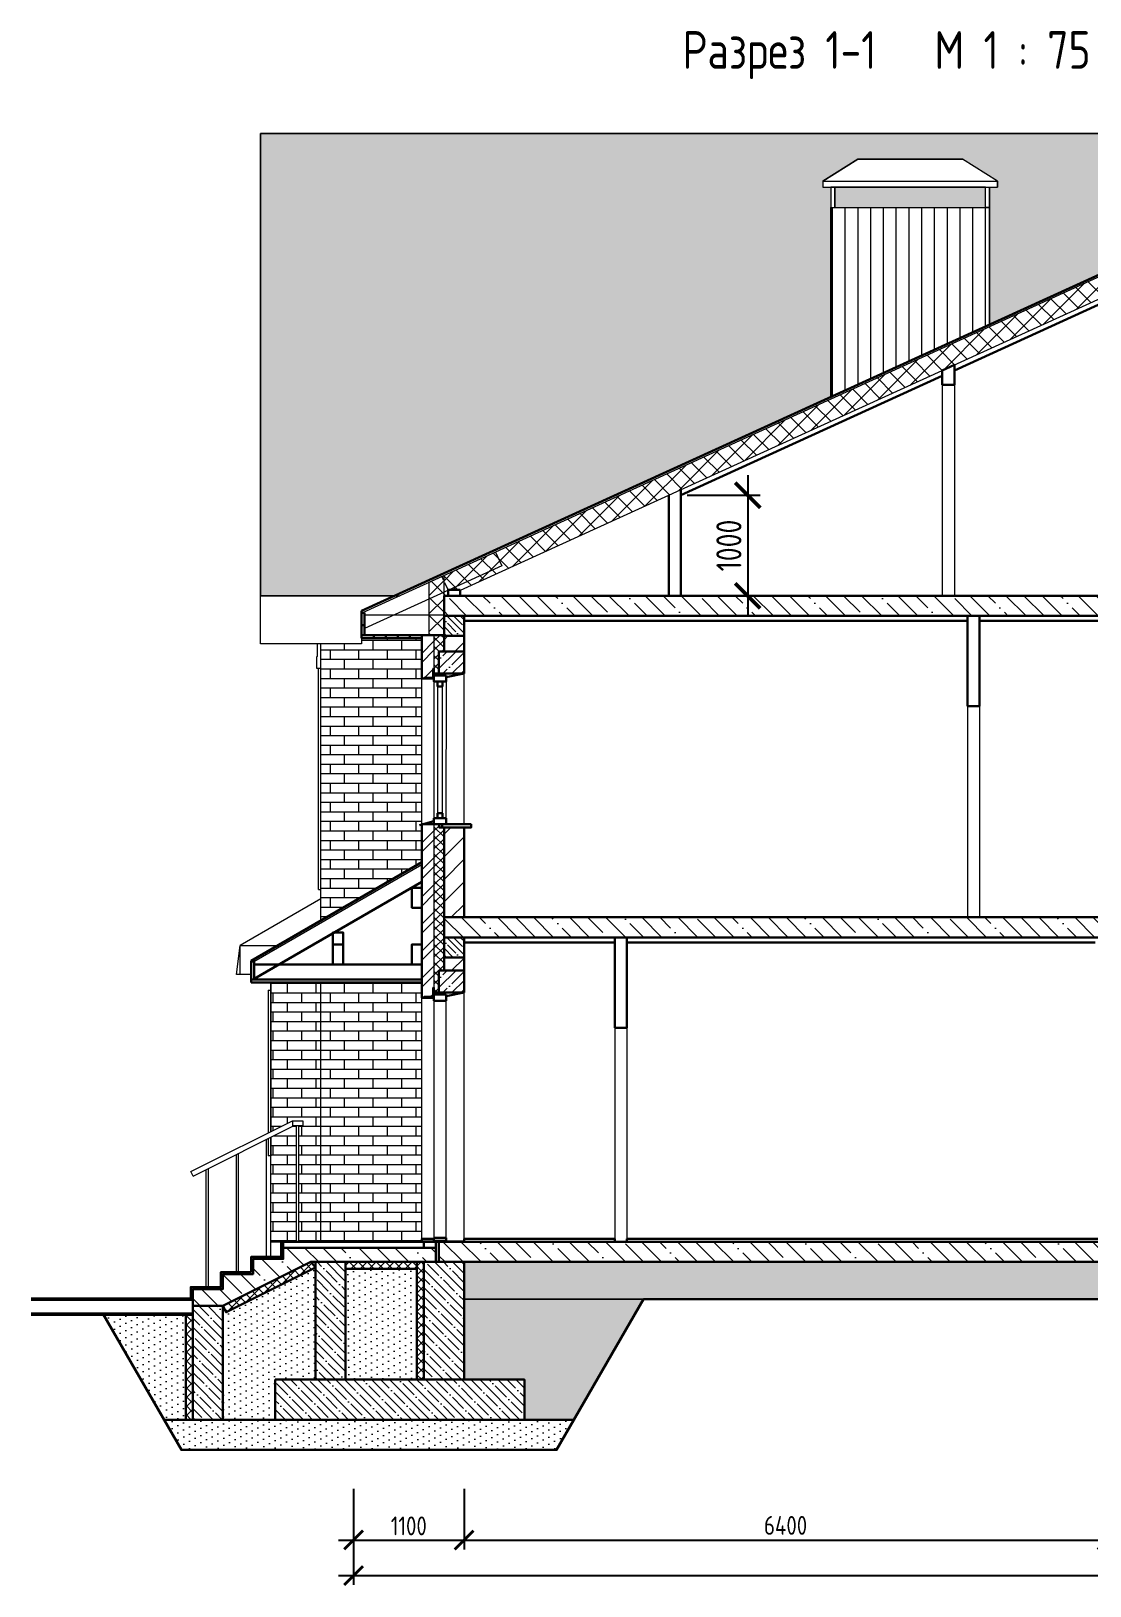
# Model space of a CAD drawing. Header units: millimetres. Extents: x -56498 to 234605, y -296269 to -29969.
# Drawn here: x 158774 to 169313, y -226620 to -211148 of the extents above; entities that cross this region are included whole.
import ezdxf
from ezdxf.enums import TextEntityAlignment as Align

# ---------------------------------------------------------------- set-up
doc = ezdxf.new("R2010")
doc.units = ezdxf.units.MM
doc.header["$LTSCALE"] = 100
doc.header["$PDMODE"] = 35
doc.linetypes.add('GOST2.303 4', pattern=[7, 5, -2, 0])
for name, color, linetype, lineweight in [('0.3', 7, 'Continuous', 30), ('0.5', 7, 'Continuous', 50), ('Примітки 0.09', 200, 'Continuous', 9), ('Розміри 0.09', 5, 'Continuous', 9), ('Тонкі 0.18', 142, 'Continuous', 18), ('Штрихові 0.18', 7, 'GOST2.303 4', 18), ('Штрихування 0.09', 253, 'Continuous', 9)]:
    doc.layers.add(name, color=color, linetype=linetype, lineweight=lineweight)
doc.styles.add('GOST 2.304', font='CS_Gost2304.shx')
doc.styles.add('SPDS', font='SPDS.shx', dxfattribs={"width": 0.9})
doc.dimstyles.new('SPDS', dxfattribs={"dimscale": 100, "dimtxt": 2.5, "dimasz": 2.5, "dimexe": 1.25, "dimexo": 0.625, "dimtad": 1, "dimrnd": 0.001, "dimtxsty": 'GOST 2.304', "dimblk": 'ARCHTICK', "dimcen": 2.5, "dimdle": 2, "dimadec": 0, "dimazin": 2, "dimtfac": 0.75, "dimtmove": 1, "dimatfit": 3, "dimfxl": 0, "dimtolj": 1, "dimarcsym": 0})
pattern_1 = [(45, (-90169.81, -117250), (-44.90128, 44.90128), []), (135, (-90169.81, -117250), (-44.90128, -44.90128), [])]
pattern_2 = [(45, (-90169.81, -117250), (-134.70384, 134.70384), []), (45, (-90080, -117250), (-134.70384, 134.70384), [])]
pattern_3 = [(135, (-90169.8, -117250), (-179.60512, -179.60512), []), (135, (-90169.8, -117070.4), (-179.60512, -179.60512), [317.5, -63.5, 0, -63.5])]
pattern_4 = [(180, (435138.14, -117250), (-6e-11, 94.83852), []), (90, (435138.14, -117250), (142.24, 94.83852), [94.83852, -94.83852])]
pattern_5 = [(135, (236291.02, -152675.93), (-89.80256, -89.80256), []), (135, (236291.02, -152586.12), (-89.80256, -89.80256), [158.75, -31.75, 0, -31.75])]
pattern_6 = [(27, (237329.02, -152675.93), (-0.53894, 70.993113), [0, -63.5])]

# ---------------------------------------------------------------- blocks, each defined once
blk = doc.blocks.new('_ArchTick')
at = {"color": 0, "linetype": 'ByBlock', "const_width": 0.15}
blk.add_lwpolyline([(-0.5, -0.5), (0.5, 0.5)], dxfattribs=at)
blk = doc.blocks.new('*D1529')
at = {"layer": 'Defpoints', "color": 0, "transparency": 16777216}
for p in [(161984, -225608), (163084, -225608), (163084, -226164)]:
    blk.add_point(p, dxfattribs=at)
at = {"layer": 'Розміри 0.09', "color": 0, "lineweight": -2, "transparency": 16777216}
for p, q in [((161984, -225655), (161984, -226258)), ((163084, -225655), (163084, -226258)), ((161834, -226164), (163234, -226164))]:
    blk.add_line(p, q, dxfattribs=at)
at = {"layer": 'Розміри 0.09', "color": 0, "lineweight": -2, "transparency": 16777216, "xscale": 187.5, "yscale": 187.5, "zscale": 187.5, "rotation": 180}
blk.add_blockref('_ArchTick', (161984, -226164), dxfattribs=at)
at = {"layer": 'Розміри 0.09', "color": 0, "lineweight": -2, "transparency": 16777216, "xscale": 187.5, "yscale": 187.5, "zscale": 187.5}
blk.add_blockref('_ArchTick', (163084, -226164), dxfattribs=at)
at = {"layer": 'Розміри 0.09', "color": 0, "transparency": 16777216, "insert": (162534, -226023), "char_height": 187.5, "attachment_point": 5, "style": 'GOST 2.304'}
blk.add_mtext('\\A1;1100', dxfattribs=at)
blk = doc.blocks.new('*D1534')
at = {"layer": 'Defpoints', "color": 0, "transparency": 16777216}
for p in [(163084, -225608), (169484, -225807), (169484, -226164)]:
    blk.add_point(p, dxfattribs=at)
at = {"layer": 'Розміри 0.09', "color": 0, "lineweight": -2, "transparency": 16777216}
for p, q in [((163084, -225655), (163084, -226258)), ((169484, -225854), (169484, -226258)), ((162934, -226164), (169634, -226164))]:
    blk.add_line(p, q, dxfattribs=at)
at = {"layer": 'Розміри 0.09', "color": 0, "lineweight": -2, "transparency": 16777216, "xscale": 187.5, "yscale": 187.5, "zscale": 187.5, "rotation": 180}
blk.add_blockref('_ArchTick', (163084, -226164), dxfattribs=at)
at = {"layer": 'Розміри 0.09', "color": 0, "lineweight": -2, "transparency": 16777216, "xscale": 187.5, "yscale": 187.5, "zscale": 187.5}
blk.add_blockref('_ArchTick', (169484, -226164), dxfattribs=at)
at = {"layer": 'Розміри 0.09', "color": 0, "transparency": 16777216, "insert": (166284, -226018), "char_height": 187.5, "attachment_point": 5, "style": 'GOST 2.304'}
blk.add_mtext('\\A1;6400', dxfattribs=at)
blk = doc.blocks.new('*D1537')
at = {"layer": 'Defpoints', "color": 0, "transparency": 16777216}
for p in [(161984, -225717), (182984, -225717), (182984, -226517)]:
    blk.add_point(p, dxfattribs=at)
at = {"layer": 'Розміри 0.09', "color": 0, "lineweight": -2, "transparency": 16777216}
for p, q in [((161984, -225763), (161984, -226610)), ((182984, -225763), (182984, -226610)), ((161834, -226517), (183134, -226517))]:
    blk.add_line(p, q, dxfattribs=at)
at = {"layer": 'Розміри 0.09', "color": 0, "lineweight": -2, "transparency": 16777216, "xscale": 187.5, "yscale": 187.5, "zscale": 187.5, "rotation": 180}
blk.add_blockref('_ArchTick', (161984, -226517), dxfattribs=at)
at = {"layer": 'Розміри 0.09', "color": 0, "lineweight": -2, "transparency": 16777216, "xscale": 187.5, "yscale": 187.5, "zscale": 187.5}
blk.add_blockref('_ArchTick', (182984, -226517), dxfattribs=at)
at = {"layer": 'Розміри 0.09', "color": 0, "transparency": 16777216, "insert": (171868, -226369), "char_height": 187.5, "attachment_point": 5, "style": 'GOST 2.304'}
blk.add_mtext('\\A1;21000', dxfattribs=at)
blk = doc.blocks.new('*U1527', base_point=(272546, -100482))
at = {"layer": '0.3'}
for p, q in [((272550, -100382), (272546, -100382)), ((272546, -100382), (272546, -100482)), ((272554, -100462), (272554, -100386)), ((272546, -100482), (272646, -100482)), ((272642, -100474), (272566, -100474)), ((272646, -100478), (272646, -100482))]:
    blk.add_line(p, q, dxfattribs=at)
for centre, radius, start, end in [((272550, -100386), 4, 0, 90), ((272566, -100462), 12, 180, 270), ((272642, -100478), 4, 0, 90)]:
    blk.add_arc(centre, radius, start, end, dxfattribs=at)
blk = doc.blocks.new('*D1532')
at = {"layer": 'Defpoints', "color": 0, "transparency": 16777216}
for p in [(165241, -215767), (165241, -216767), (165907, -216767)]:
    blk.add_point(p, dxfattribs=at)
at = {"layer": 'Розміри 0.09', "color": 0, "lineweight": -2, "transparency": 16777216}
for p, q in [((165907, -215567), (165907, -216967)), ((165303, -215767), (166032, -215767)), ((165303, -216767), (166032, -216767))]:
    blk.add_line(p, q, dxfattribs=at)
at = {"layer": 'Розміри 0.09', "color": 0, "lineweight": -2, "transparency": 16777216, "xscale": 250, "yscale": 250, "zscale": 250}
for p, rotation in [((165907, -215767), 90), ((165907, -216767), 270)]:
    blk.add_blockref('_ArchTick', p, dxfattribs=dict(at, rotation=rotation))
at = {"layer": 'Розміри 0.09', "color": 0, "transparency": 16777216, "insert": (165720, -216267), "char_height": 250, "attachment_point": 5, "rotation": 90, "style": 'GOST 2.304'}
blk.add_mtext('\\A1;1000', dxfattribs=at)

msp = doc.modelspace()

# ---------------------------------------------------------------- hatches: boundary and pattern name
at = {"layer": 'Штрихування 0.09'}
h = msp.add_hatch(dxfattribs=at)
h.set_pattern_fill('SQSHNGLE', color=256, scale=500, style=0, pattern_type=2)
h.set_pattern_definition([(0, (-90154.81, -117250), (125, 200), [220, -30]), (0, (-90154.81, -117235), (125, 200), [220, -30]), (90, (-89934.81, -117250), (-125, 200), [200, -200]), (90, (-89904.81, -117250), (-125, 200), [200, -200])])
h.paths.add_polyline_path([(166774.165, -212901.904), (168274.165, -212901.904), (168274.165, -212701.904), (166774.165, -212701.904)], flags=17)
h.paths.add_polyline_path([(172214.128, -212166.621), (172214.128, -212288.815), (168314.165, -214068.333), (168314.165, -212701.904), (168394.165, -212701.904), (168394.165, -212641.904), (168044.165, -212420.887), (167004.165, -212420.887), (166654.165, -212641.904), (166654.165, -212701.904), (166734.165, -212701.904), (166734.165, -214788.88), (162397.356, -216766.648), (161059.171, -216766.648), (161059.171, -212166.621)])
h = msp.add_hatch(dxfattribs=at)
h.set_pattern_fill('ANSI37', color=256, scale=40, style=0)
h.set_pattern_definition([(45, (118635.42, 97983.91), (-89.80256, 89.80256), []), (135, (118635.42, 97983.91), (-89.80256, -89.80256), [])])
h.paths.add_polyline_path([(174760.194, -213226.584), (174278.186, -213226.584), (174387.825, -213276.584), (174869.833, -213276.584)])
h.paths.add_polyline_path([(174321.638, -213026.584), (173839.63, -213026.584), (174278.186, -213226.584), (174760.194, -213226.584)])
h.paths.add_polyline_path([(173839.63, -213026.584), (173274.646, -213026.584), (172847.982, -213226.584), (174278.186, -213226.584)])
h.paths.add_polyline_path([(173274.646, -213026.584), (172684.165, -213026.584), (172684.165, -213226.584), (172847.982, -213226.584)])
h.paths.add_polyline_path([(172684.165, -213026.584), (170646.692, -213026.584), (170208.136, -213226.584), (172684.165, -213226.584)])
h.paths.add_polyline_path([(170690.143, -213226.584), (170208.136, -213226.584), (170098.497, -213276.584), (170580.505, -213276.584)])
h.paths.add_polyline_path([(182084.092, -216618.872), (182084.092, -216566.591), (181571.625, -216332.884), (181509.386, -216469.362), (182029.559, -216706.583), (182044.092, -216706.583)])
h.paths.add_polyline_path([(182103.83, -216575.592), (182084.092, -216566.591), (182084.092, -216618.872)])
h.paths.add_polyline_path([(182234.092, -216634.997), (182103.83, -216575.592), (182084.092, -216618.872), (182084.092, -216731.453), (182234.092, -216799.859)])
h.paths.add_polyline_path([(182084.092, -216618.872), (182044.092, -216706.583), (182044.092, -216713.211), (182084.092, -216731.453)])
h.paths.add_polyline_path([(182084.092, -216731.453), (182044.092, -216713.211), (182044.092, -216766.583), (182084.092, -216766.583)])
h.paths.add_polyline_path([(182234.092, -216799.859), (182084.092, -216731.453), (182084.092, -216958.05), (182234.092, -216958.05)])
h.paths.add_polyline_path([(182234.092, -216958.05), (182084.092, -216958.05), (182084.092, -216966.583), (182084.092, -217158.05), (182234.092, -217158.05)])
h.paths.add_polyline_path([(174869.833, -213276.584), (174387.825, -213276.584), (174826.381, -213476.584), (175308.388, -213476.584)])
h.paths.add_polyline_path([(170580.505, -213276.584), (170098.497, -213276.584), (169659.941, -213476.584), (170141.949, -213476.584)])
h.paths.add_polyline_path([(170141.949, -213476.584), (169659.941, -213476.584), (163396.704, -216332.884), (163458.944, -216469.362), (162938.77, -216706.583), (163044.237, -216706.583), (163044.237, -216713.44)])
h.paths.add_polyline_path([(162884.237, -216958.05), (162734.237, -216958.05), (162734.237, -217158.05), (162884.237, -217158.05)])
h.paths.add_polyline_path([(162884.237, -216766.648), (162884.237, -216731.453), (162734.237, -216799.859), (162734.237, -216958.05), (162884.237, -216958.05)])
h.paths.add_polyline_path([(162884.237, -216618.872), (162864.5, -216575.592), (162734.237, -216634.997), (162734.237, -216799.859), (162884.237, -216731.453)])
h.paths.add_polyline_path([(162884.237, -216618.872), (162884.237, -216731.453), (162924.237, -216713.211), (162924.237, -216706.583)])
h.paths.add_polyline_path([(162924.237, -216713.211), (162884.237, -216731.453), (162884.237, -216766.583), (162924.237, -216766.583)])
h.paths.add_polyline_path([(163458.944, -216469.362), (163396.704, -216332.884), (162884.237, -216566.591), (162884.237, -216618.872), (162924.237, -216706.583), (162938.77, -216706.583)])
h.paths.add_polyline_path([(174826.381, -213476.584), (175308.388, -213476.584), (181571.625, -216332.884), (181509.386, -216469.362), (182029.559, -216706.583), (181924.092, -216706.583), (181924.092, -216713.44)])
h = msp.add_hatch(dxfattribs=at)
h.set_pattern_fill('ANSI31', color=256, scale=40, angle=45, style=0)
h.set_pattern_definition([(90, (-90169.81, -117250), (-127, 2e-14), [])])
h.paths.add_polyline_path([(166734.165, -212901.904), (168314.165, -212901.904), (168314.165, -214068.333), (166734.165, -214788.88)])
h = msp.add_hatch(dxfattribs=at)
h.set_pattern_fill('ANSI35', color=256, scale=40, angle=90, style=0)
h.set_pattern_definition(pattern_3)
h.paths.add_polyline_path([(169704.167, -216966.591), (162884.237, -216966.591), (162884.237, -216766.648), (169704.167, -216766.648)])
at = {"layer": 'Штрихування 0.09', "ltscale": 0.25}
h = msp.add_hatch(dxfattribs=at)
h.set_pattern_fill('ANSI35', color=256, scale=15, angle=90, style=0)
h.set_pattern_definition([(135, (-18999.855, 3200.01), (-67.35192, -67.35192), []), (135, (-18999.855, 3267.36), (-67.35192, -67.35192), [119.0625, -23.8125, 0, -23.8125])])
h.paths.add_polyline_path([(163084.237, -216966.579), (162884.237, -216966.579), (162884.237, -217166.575), (163084.237, -217166.575)])
at = {"layer": 'Штрихування 0.09'}
h = msp.add_hatch(dxfattribs=at)
h.set_pattern_fill('AR-BRSTD', color=256, scale=1.4, style=0)
h.set_pattern_definition(pattern_4)
edge = h.paths.add_edge_path()
edge.add_line((162664.237, -217188.05), (162064.237, -217188.05))
edge.add_line((162064.237, -217188.05), (162064.165, -217244.324))
edge.add_line((162064.165, -217244.324), (161659.191, -217244.324))
edge.add_line((161659.191, -217244.324), (161659.191, -219998.753))
edge.add_line((161659.191, -219998.753), (162664.114, -219418.56))
edge.add_line((162664.114, -219418.56), (162664.114, -217188.05))
h = msp.add_hatch(dxfattribs=at)
h.set_pattern_fill('ANSI32', color=256, scale=20, style=0)
h.set_pattern_definition(pattern_2)
h.paths.add_polyline_path([(162784.237, -217158.05), (162664.237, -217158.05), (162664.237, -217188.05), (162664.237, -217591.593), (162684.237, -217591.593), (162684.237, -217587.593, -0.414213562), (162688.237, -217583.593), (162764.237, -217583.593, 0.414213562), (162776.237, -217571.593), (162776.237, -217495.593, -0.414213562), (162780.237, -217491.593), (162784.237, -217491.593)])
h = msp.add_hatch(dxfattribs=at)
h.set_pattern_fill('ANSI37', color=256, scale=20, style=0)
h.set_pattern_definition(pattern_1)
h.paths.add_polyline_path([(162884.237, -217158.05), (162784.237, -217158.05), (162784.237, -217541.595), (162834.18, -217541.594), (162834.18, -217321.593), (162884.237, -217321.593)])
at = {"layer": 'Штрихування 0.09', "ltscale": 0.25}
h = msp.add_hatch(dxfattribs=at)
h.set_pattern_fill('ANSI31', color=256, scale=50, style=0)
h.paths.add_polyline_path([(163084.237, -217166.575), (162884.237, -217166.575), (162884.237, -217321.593), (163084.237, -217321.593)])
at = {"layer": 'Штрихування 0.09', "ltscale": 0.5}
h = msp.add_hatch(dxfattribs=at)
h.set_pattern_fill('ANSI35', color=256, scale=20, angle=90, style=0)
h.set_pattern_definition([(45, (413869.94, -278609.35), (89.80256, -89.80256), []), (45, (413869.94, -278519.55), (89.80256, -89.80256), [158.75, -31.75, 0, -31.75])])
h.paths.add_polyline_path([(162834.18, -217321.593), (162884.237, -217321.593), (162884.237, -217541.593), (162834.18, -217541.593)])
h.paths.add_polyline_path([(162884.237, -217321.593), (163084.237, -217321.593), (163084.237, -217541.582), (163084.18, -217541.593), (162884.237, -217541.593)])
at = {"layer": 'Штрихування 0.09'}
h = msp.add_hatch(dxfattribs=at)
h.set_pattern_fill('ANSI32', color=256, scale=20, style=0)
h.set_pattern_definition(pattern_2)
h.paths.add_polyline_path([(162784.001, -219041.587), (162784.001, -219041.582), (162664.237, -219041.582), (162664.237, -220766.576), (162684.237, -220766.576), (162684.237, -220762.576, -0.414213562), (162688.237, -220758.576), (162764.237, -220758.576, 0.414213562), (162776.237, -220746.576), (162776.237, -220670.576, -0.414213562), (162780.237, -220666.576), (162784.236, -220666.576), (162784.237, -219041.587)])
h = msp.add_hatch(dxfattribs=at)
h.set_pattern_fill('ANSI37', color=256, scale=20, style=0)
h.set_pattern_definition(pattern_1)
h.paths.add_polyline_path([(162884.237, -219071.582), (162834.898, -219071.587), (162834.898, -219041.587), (162784.237, -219041.587), (162784.27, -220716.576), (162834.18, -220716.576), (162834.18, -220496.576), (162884.237, -220496.576), (162884.237, -220166.583), (162884.165, -220166.583), (162884.165, -219966.583), (162884.237, -219966.583)])
h = msp.add_hatch(dxfattribs=at)
h.set_pattern_fill('ANSI31', color=256, scale=50, style=0)
h.set_pattern_definition([(45, (-90169.81, -117250), (-112.2532, 112.2532), [])])
h.paths.add_polyline_path([(163084.237, -219071.582), (162884.237, -219071.582), (162884.237, -219966.583), (163084.237, -219966.584)])
h = msp.add_hatch(dxfattribs=at)
h.set_pattern_fill('ANSI35', color=256, scale=40, angle=90, style=0)
h.set_pattern_definition(pattern_3)
h.paths.add_polyline_path([(162884.165, -220166.583), (169704.165, -220166.583), (169704.165, -219966.591), (162884.165, -219966.591)])
at = {"layer": 'Штрихування 0.09', "ltscale": 0.25}
h = msp.add_hatch(dxfattribs=at)
h.set_pattern_fill('ANSI35', color=256, scale=15, angle=90, style=0)
h.set_pattern_definition([(135, (-18999.855, 0.004), (-67.35192, -67.35192), []), (135, (-18999.855, 67.36), (-67.35192, -67.35192), [119.0625, -23.8125, 0, -23.8125])])
h.paths.add_polyline_path([(163084.237, -220166.583), (162884.237, -220166.583), (162884.237, -220366.579), (163084.237, -220366.579)])
h = msp.add_hatch(dxfattribs=at)
h.set_pattern_fill('ANSI31', color=256, scale=50, style=0)
h.paths.add_polyline_path([(163084.237, -220366.579), (162884.237, -220366.579), (162884.237, -220496.576), (163084.237, -220496.576)])
at = {"layer": 'Штрихування 0.09'}
h = msp.add_hatch(dxfattribs=at)
h.set_pattern_fill('AR-BRSTD', color=256, scale=1.4, style=0)
h.set_pattern_definition(pattern_4)
h.paths.add_polyline_path([(161659.191, -220616.579), (162664.237, -220616.579), (162664.237, -220766.576), (162664.237, -220766.576), (162664.237, -223166.584), (162664.237, -223196.584), (161659.191, -223196.584)])
h.paths.add_polyline_path([(161159.228, -220616.579), (161659.191, -220616.579), (161659.191, -223196.584), (161439.152, -223196.584), (161439.152, -222041.582), (161478.545, -222041.582), (161478.545, -221991.608), (161374.772, -221991.608), (161159.228, -222099.38)])
h.paths.add_polyline_path([(161159.228, -222155.282), (161386.628, -222041.582), (161414.165, -222041.582), (161414.165, -223196.584), (161264.165, -223196.584), (161159.228, -223196.584)], flags=17)
at = {"layer": 'Штрихування 0.09', "ltscale": 0.5}
h = msp.add_hatch(dxfattribs=at)
h.set_pattern_fill('ANSI35', color=256, scale=20, angle=90, style=0)
h.set_pattern_definition([(45, (413869.94, -281784.33), (89.80256, -89.80256), []), (45, (413869.94, -281694.53), (89.80256, -89.80256), [158.75, -31.75, 0, -31.75])])
h.paths.add_polyline_path([(162834.18, -220496.576), (162884.237, -220496.576), (162884.237, -220716.576), (162834.18, -220716.576)])
h.paths.add_polyline_path([(162884.237, -220496.576), (163084.237, -220496.576), (163084.237, -220716.565), (163084.18, -220716.576), (162884.237, -220716.576)])
at = {"layer": 'Штрихування 0.09'}
h = msp.add_hatch(dxfattribs=at)
h.set_pattern_fill('ANSI35', color=256, scale=40, angle=90, style=0)
h.set_pattern_definition(pattern_3)
h.paths.add_polyline_path([(161504.165, -223256.584), (161284.165, -223256.584), (161284.165, -223366.584)], flags=17)
h.paths.add_polyline_path([(161284.165, -223366.584), (160984.165, -223366.584), (160984.165, -223516.584)], flags=17)
h.paths.add_polyline_path([(160984.165, -223516.584), (160684.165, -223516.584), (160684.165, -223666.584)], flags=17)
h.paths.add_polyline_path([(162804.237, -223256.584), (162684.165, -223256.584), (161504.165, -223256.584), (160684.165, -223666.584), (160384.165, -223666.584), (160384.165, -223766.569), (160384.165, -223834.289), (160684.165, -223834.289), (161559.575, -223396.584), (162804.237, -223396.584)])
h = msp.add_hatch(dxfattribs=at)
h.set_pattern_fill('ANSI35', color=256, scale=40, angle=90, style=0)
h.set_pattern_definition(pattern_3)
h.paths.add_polyline_path([(162834.237, -223396.584), (182134.092, -223396.584), (182134.092, -223196.584), (162834.237, -223196.584)])
at = {"layer": 'Штрихування 0.09', "ltscale": 0.25}
h = msp.add_hatch(dxfattribs=at)
h.set_pattern_fill('ANSI37', color=256, scale=20, style=0)
h.set_pattern_definition([(45, (237329.02, -152675.93), (-44.90128, 44.90128), []), (135, (237329.02, -152675.93), (-44.90128, -44.90128), [])])
h.paths.add_polyline_path([(160684.237, -223834.289), (160715.542, -223896.899), (161604.237, -223452.551), (161559.648, -223396.584)])
h.paths.add_polyline_path([(161904.237, -223396.584), (161904.237, -223466.584), (162614.237, -223466.584), (162614.237, -223396.584)])
h.paths.add_polyline_path([(162684.237, -223396.584), (162614.237, -223396.584), (162614.237, -224566.584), (162684.237, -224566.584)])
h.paths.add_polyline_path([(160384.237, -223916.569), (160314.237, -223916.569), (160314.237, -224966.584), (160384.237, -224966.584)])
h = msp.add_hatch(dxfattribs=at)
h.set_pattern_fill('ANSI35', color=256, scale=20, angle=90, style=0)
h.set_pattern_definition(pattern_5)
h.paths.add_polyline_path([(163084.237, -223399.913), (162684.237, -223399.913), (162684.237, -224566.584), (163084.237, -224566.584)])
h.paths.add_polyline_path([(163684.237, -224566.584), (161204.237, -224566.584), (161204.237, -224966.584), (163684.237, -224966.584)])
h.paths.add_polyline_path([(161904.237, -223396.584), (161604.237, -223396.584), (161604.237, -224566.584), (161904.237, -224566.584)])
at = {"layer": 'Штрихування 0.09', "ltscale": 0.2}
h = msp.add_hatch(dxfattribs=at)
h.set_pattern_fill('DOTS', color=256, scale=40, angle=27, style=0)
h.paths.add_polyline_path([(163084.165, -223396.584), (172284.165, -223396.584), (172284.165, -223766.569), (163084.165, -223766.569)])
h.paths.add_polyline_path([(163084.165, -223766.561), (164870.272, -223766.569), (164177.442, -224966.584), (163684.237, -224966.584), (163684.237, -224566.584), (163084.165, -224566.584)])
edge = h.paths.add_edge_path(flags=16)
edge.add_line((164870.279, -223766.561), (163084.165, -223766.561))
at = {"layer": 'Штрихування 0.09', "ltscale": 0.25}
h = msp.add_hatch(dxfattribs=at)
h.set_pattern_fill('DOTS', color=256, scale=40, angle=27, style=0)
h.set_pattern_definition(pattern_6)
h.paths.add_polyline_path([(161604.237, -223452.551), (160976.203, -223766.569), (161604.237, -223766.569)])
h.paths.add_polyline_path([(161604.237, -223766.569), (160976.203, -223766.569), (160715.542, -223896.899), (160684.237, -223834.289), (160684.237, -224966.584), (161204.237, -224966.584), (161204.237, -224566.584), (161604.237, -224566.584)])
h = msp.add_hatch(dxfattribs=at)
h.set_pattern_fill('DOTS', color=256, scale=40, angle=27, style=0)
h.set_pattern_definition(pattern_6)
h.paths.add_polyline_path([(162614.237, -223766.569), (161904.237, -223766.569), (161904.237, -224566.584), (162614.237, -224566.584)])
h.paths.add_polyline_path([(162614.237, -223466.584), (161904.237, -223466.584), (161904.237, -223766.569), (162614.237, -223766.569)])
h = msp.add_hatch(dxfattribs=at)
h.set_pattern_fill('ANSI35', color=256, scale=20, angle=90, style=0)
h.set_pattern_definition(pattern_5)
h.paths.add_polyline_path([(160684.237, -223834.289), (160529.034, -223834.289), (160480.011, -223978.548, -0.321214591), (160492.729, -223996.3, -1), (160455.229, -223996.3, -0.513758638), (160480.011, -223978.548), (160529.034, -223834.289), (160384.237, -223834.289), (160384.237, -224966.584), (160684.237, -224966.584)])
h = msp.add_hatch(dxfattribs=at)
h.set_pattern_fill('DOTS', color=256, scale=40, angle=27, style=0)
h.set_pattern_definition(pattern_6)
h.paths.add_polyline_path([(160314.237, -223916.569), (159491.408, -223916.569), (160097.635, -224966.584), (160314.237, -224966.584)])
h = msp.add_hatch(dxfattribs=at)
h.set_pattern_fill('DOTS', color=256, scale=40, angle=27, style=0)
h.set_pattern_definition(pattern_6)
h.paths.add_polyline_path([(164177.442, -224966.584), (160684.237, -224966.584), (160684.237, -224968.036), (160384.237, -224968.036), (160384.237, -224966.584), (160314.237, -224966.584), (160097.635, -224966.584), (160270.84, -225266.584), (161184.237, -225266.584), (164004.237, -225266.584)])

# ---------------------------------------------------------------- linework, layer by layer
at = {"layer": '0.3'}
for p, q in [((172484.201, -212166.621), (162064.165, -216918.597)), ((169626.545, -213766.583), (167964.163, -214524.7)), ((167844.163, -214579.425), (165240.987, -215766.583)), ((167844.163, -214524.471), (167964.163, -214469.746)), ((167844.163, -214524.471), (167844.163, -214666.583)), ((167964.163, -214469.746), (167964.163, -214666.583)), ((167844.163, -214666.583), (167964.163, -214666.583)), ((165120.987, -216766.583), (165120.987, -215766.355)), ((165240.987, -216766.583), (165240.987, -215711.63)), ((169704.167, -216766.583), (162884.237, -216766.583)), ((162884.237, -216966.583), (162884.237, -216766.583)), ((162064.165, -216918.597), (162064.165, -217188.05)), ((169704.167, -216966.583), (162884.237, -216966.583)), ((162884.237, -217321.593), (162884.237, -216966.583)), ((163084.237, -217541.593), (163084.237, -216966.583)), ((168094.165, -217016.583), (163084.237, -217016.583)), ((168094.165, -216966.583), (168094.165, -217866.585)), ((168214.165, -216966.583), (168214.165, -217866.585)), ((169425.637, -217016.583), (168214.165, -217016.583)), ((162064.165, -217188.05), (162664.237, -217188.05)), ((162664.237, -217591.593), (162664.237, -217158.05)), ((162884.237, -217158.05), (162664.237, -217158.05)), ((162783.561, -217591.591), (162664.237, -217591.593)), ((162884.237, -217541.593), (162784.237, -217541.595)), ((168214.165, -217866.585), (168094.165, -217866.585)), ((162664.237, -219041.582), (163084.237, -219041.582)), ((162664.237, -220766.576), (162664.237, -219041.582)), ((162884.237, -220496.576), (162884.237, -219071.582)), ((163084.237, -219966.583), (163084.237, -219071.582)), ((160964.165, -220400.026), (162664.114, -219418.56)), ((160994.165, -220579.005), (162664.237, -219614.788)), ((169704.165, -219966.591), (162884.165, -219966.583)), ((169704.165, -220166.583), (162884.165, -220166.583)), ((163084.237, -220716.565), (163084.237, -220166.583)), ((164584.165, -220166.583), (164584.165, -221066.584)), ((164704.165, -220166.583), (164704.165, -221066.584)), ((162884.237, -220216.583), (162884.165, -220216.583)), ((164584.165, -220216.583), (163084.237, -220216.583)), ((169364.165, -220216.583), (164704.165, -220216.583)), ((160964.165, -220400.026), (160964.165, -220616.579)), ((160964.165, -220400.026), (160964.165, -220616.579)), ((160994.165, -220436.579), (162664.237, -220436.579)), ((160964.165, -220586.579), (162664.237, -220586.579)), ((160964.165, -220616.579), (162664.237, -220616.579)), ((162783.561, -220766.574), (162664.237, -220766.576)), ((162884.237, -220716.576), (162784.237, -220716.578)), ((164584.165, -221066.584), (164704.165, -221066.584)), ((162664.237, -223196.584), (161264.165, -223196.584)), ((162804.165, -223256.584), (161284.165, -223256.584)), ((162804.165, -223256.584), (161504.165, -223256.584)), ((162664.165, -223193.584), (163084.165, -223193.584)), ((162664.237, -223196.584), (162664.237, -223166.584)), ((162664.237, -223166.584), (162784.237, -223166.584)), ((163084.165, -223196.584), (162664.237, -223196.584)), ((162684.165, -223196.584), (181884.092, -223196.584)), ((162804.237, -223396.584), (162804.237, -223196.584)), ((162804.237, -223396.584), (162804.237, -223196.584)), ((162834.237, -223396.584), (162834.237, -223196.584)), ((162834.237, -223396.584), (162834.237, -223196.584)), ((163084.165, -223166.584), (164584.165, -223166.584)), ((163084.237, -223196.584), (163084.237, -223166.584)), ((164584.165, -223166.584), (164584.165, -223196.584)), ((164704.165, -223166.584), (172284.165, -223166.584)), ((164704.165, -223166.584), (164704.165, -223196.584)), ((160684.165, -223834.289), (161559.575, -223396.584)), ((162804.941, -223396.584), (161559.575, -223396.584)), ((162804.941, -223396.584), (161584.165, -223396.584)), ((161604.237, -223396.584), (161604.237, -224566.584)), ((162684.165, -223396.584), (182284.165, -223396.584)), ((160684.165, -223834.289), (160384.165, -223834.289)), ((160384.237, -223766.569), (160384.237, -224968.036)), ((160684.237, -223834.289), (160384.237, -223834.289)), ((160684.237, -223834.289), (160684.237, -224968.036)), ((164004.237, -225266.584), (164870.272, -223766.569)), ((164870.276, -223766.561), (170318.139, -223766.569)), ((160270.84, -225266.584), (159491.408, -223916.569))]:
    msp.add_line(p, q, dxfattribs=at)
at = {"layer": '0.3', "ltscale": 0.75}
for p, q in [((162819.237, -217671.593), (162819.237, -217621.593)), ((162819.237, -217671.593), (162869.237, -217671.593)), ((162869.237, -217671.593), (162869.237, -217621.593)), ((162904.237, -217576.593), (163084.237, -217541.582)), ((162904.237, -217621.593), (162904.237, -217561.593)), ((162819.052, -218980.482), (162819.052, -218930.482)), ((162819.052, -218930.482), (162839.052, -218930.482)), ((162839.052, -218930.482), (162849.052, -218930.482)), ((162849.052, -218930.482), (162869.052, -218930.482)), ((162869.052, -218980.482), (162869.052, -218930.482)), ((162638.656, -219048.568), (162783.998, -219008.874)), ((163084.237, -219041.582), (162664.237, -219041.582)), ((163084.237, -219041.582), (162664.237, -219041.582)), ((162784.001, -219041.587), (162784.001, -218980.482)), ((162784.001, -218980.482), (162819.052, -218980.482)), ((162910.198, -219041.587), (162789.838, -219041.587)), ((162819.052, -218980.482), (162869.052, -218980.482)), ((162869.052, -218980.482), (162904.352, -218980.482)), ((162904.352, -219041.587), (162904.352, -218980.482)), ((162904.237, -220751.576), (163084.237, -220716.565)), ((162904.237, -220796.576), (162904.237, -220736.576)), ((161904.237, -223396.584), (161904.237, -224566.584)), ((163084.165, -223396.584), (163084.165, -224566.584))]:
    msp.add_line(p, q, dxfattribs=at)
at = {"layer": '0.3'}
for points in [[(163044.237, -216706.583), (162924.237, -216706.583), (162924.237, -216766.583), (163044.237, -216766.583)], [(162094.165, -216938.05), (162064.165, -216938.05), (162064.165, -217058.05), (162094.165, -217058.05)], [(162094.165, -217058.05), (162064.165, -217058.05), (162064.165, -217158.05), (162094.165, -217158.05)], [(162184.237, -217158.05), (162184.237, -217188.05), (162064.237, -217188.05), (162064.237, -217158.05)], [(162304.237, -217158.05), (162304.237, -217188.05), (162184.237, -217188.05), (162184.237, -217158.05)], [(162424.237, -217158.05), (162424.237, -217188.05), (162304.237, -217188.05), (162304.237, -217158.05)], [(162544.237, -217158.05), (162544.237, -217188.05), (162424.237, -217188.05), (162424.237, -217158.05)], [(162664.237, -217158.05), (162664.237, -217188.05), (162544.237, -217188.05), (162544.237, -217158.05)], [(163084.18, -217541.593), (162834.18, -217541.593), (162834.18, -217321.593), (163084.18, -217321.593)], [(162664.237, -219872.523), (162564.237, -219872.523), (162564.237, -219672.523), (162664.237, -219672.523)], [(161879.191, -220236.579), (161779.191, -220236.579), (161779.191, -220116.579), (161879.191, -220116.579)], [(161879.191, -220436.579), (161779.191, -220436.579), (161779.191, -220236.579), (161879.191, -220236.579)], [(162664.237, -220436.579), (162564.237, -220436.579), (162564.237, -220236.579), (162664.237, -220236.579)], [(160964.165, -220586.579), (160994.165, -220586.579), (160994.165, -220406.579), (160964.165, -220406.579)], [(163084.18, -220716.576), (162834.18, -220716.576), (162834.18, -220496.576), (163084.18, -220496.576)], [(162804.165, -223256.584), (162684.165, -223256.584), (162684.165, -223196.584), (162804.165, -223196.584)], [(162804.165, -223256.584), (162684.165, -223256.584), (162684.165, -223196.584), (162804.165, -223196.584)], [(162904.237, -223156.584), (162784.237, -223156.584), (162784.237, -223186.584), (162904.237, -223186.584)], [(161204.237, -224566.584), (163684.237, -224566.584), (163684.237, -224966.584), (161204.237, -224966.584)], [(160097.635, -224966.584), (164177.442, -224966.584), (164004.237, -225266.584), (160270.84, -225266.584)]]:
    msp.add_lwpolyline(points, close=True, dxfattribs=at)
at = {"layer": '0.3', "ltscale": 0.25}
for points in [[(163084.237, -216966.575), (162884.237, -216966.575), (162884.237, -217166.575), (163084.237, -217166.575)], [(163084.237, -220166.579), (162884.237, -220166.579), (162884.237, -220366.579), (163084.237, -220366.579)], [(160684.237, -223834.289), (160715.542, -223896.899), (161604.237, -223452.551), (161559.648, -223396.584)], [(161904.237, -223396.584), (161904.237, -223466.584), (162614.237, -223466.584), (162614.237, -223396.584)], [(162684.237, -223396.584), (162614.237, -223396.584), (162614.237, -224566.584), (162684.237, -224566.584)], [(160384.237, -223916.569), (160314.237, -223916.569), (160314.237, -224966.584), (160384.237, -224966.584)]]:
    msp.add_lwpolyline(points, close=True, dxfattribs=at)
at = {"layer": '0.3', "ltscale": 0.75}
for points in [[(162904.237, -217561.593), (162784.237, -217561.593), (162784.237, -217621.593), (162904.237, -217621.593)], [(162904.237, -220736.576), (162784.237, -220736.576), (162784.237, -220796.576), (162904.237, -220796.576)]]:
    msp.add_lwpolyline(points, dxfattribs=at)
for points in [[(162864.898, -219041.587), (162834.898, -219041.587), (162834.898, -219071.587), (162864.898, -219071.587)], [(163154.532, -219041.582), (162864.898, -219041.582), (162864.898, -219071.582), (163154.532, -219071.582)]]:
    msp.add_lwpolyline(points, close=True, dxfattribs=at)
at = {"layer": '0.3'}
for points in [[(161264.165, -223196.584), (161264.165, -223346.584), (160964.165, -223346.584), (160964.165, -223496.584), (160664.165, -223496.584), (160664.165, -223646.584), (160364.165, -223646.584), (160364.165, -223766.569)], [(161284.165, -223196.584), (161284.165, -223366.584), (160984.165, -223366.584), (160984.165, -223516.584), (160684.165, -223516.584), (160684.165, -223666.584), (160384.165, -223666.584), (160384.165, -223766.569)]]:
    msp.add_lwpolyline(points, dxfattribs=at)
at = {"layer": '0.5'}
for p, q in [((158774.25, -223766.569), (160384.165, -223766.569)), ((160384.165, -223916.569), (158774.25, -223916.569))]:
    msp.add_line(p, q, dxfattribs=at)
at = {"layer": 'Тонкі 0.18'}
for p, q in [((172484.165, -212188.619), (162072.463, -216936.794)), ((172484.165, -212408.434), (163044.237, -216713.44)), ((167844.163, -214666.583), (167844.163, -216766.583)), ((167964.163, -214666.583), (167964.163, -216766.583)), ((163396.704, -216332.884), (163458.944, -216469.362)), ((163458.944, -216469.362), (162094.165, -217091.759)), ((162927.705, -216766.583), (162927.565, -216766.648)), ((162784.237, -217158.05), (162784.237, -217591.593)), ((168094.165, -217866.585), (168094.165, -219966.586)), ((168214.165, -217866.585), (168214.165, -219966.586)), ((162784.237, -219041.582), (162784.236, -220716.578)), ((160992.815, -220406.579), (162664.237, -219441.583)), ((164584.165, -221066.584), (164584.165, -223166.584)), ((164704.165, -221066.584), (164704.165, -223166.584))]:
    msp.add_line(p, q, dxfattribs=at)
at = {"layer": 'Тонкі 0.18', "ltscale": 0.75}
for p, q in [((162664.237, -219041.582), (162664.237, -217591.593)), ((162784.237, -217621.593), (162784.228, -218980.482)), ((162819.237, -217671.593), (162819.049, -218930.482)), ((162869.049, -218930.482), (162869.237, -217671.608)), ((162904.237, -217611.593), (162903.887, -218980.482)), ((163084.237, -219041.582), (163084.237, -217541.582)), ((162664.237, -219041.582), (163084.237, -219041.582)), ((162664.237, -223166.584), (162664.237, -220766.576)), ((163084.237, -223166.584), (163084.237, -220716.565)), ((162784.237, -220796.576), (162784.237, -223156.584)), ((162904.237, -223156.584), (162904.237, -220796.576))]:
    msp.add_line(p, q, dxfattribs=at)
at = {"layer": 'Тонкі 0.18'}
for points in [[(162884.237, -217158.05), (162884.237, -216566.591), (162734.237, -216634.997), (162734.237, -217158.05)], [(162884.237, -217158.05), (162094.165, -217158.05), (162094.165, -216958.05), (162884.237, -216958.05)]]:
    msp.add_lwpolyline(points, close=True, dxfattribs=at)
at = {"layer": 'Штрихові 0.18', "ltscale": 0.15}
msp.add_line((162924.237, -216706.583), (162864.5, -216575.592), dxfattribs=at)
at = {"layer": 'Штрихування 0.09'}
for p, q in [((161059.171, -212166.621), (161059.171, -216766.648)), ((172214.128, -212166.621), (161059.171, -212166.621)), ((172214.128, -212166.621), (161059.171, -212166.621)), ((161059.171, -212166.621), (161059.171, -216766.648)), ((161059.171, -216766.648), (162445.557, -216766.648)), ((161059.171, -216766.648), (162319.912, -216766.648)), ((161059.171, -217244.324), (161059.171, -216766.648)), ((162884.237, -216766.648), (168559.166, -216766.648)), ((162064.165, -217188.05), (162064.165, -217244.324)), ((162064.165, -217244.324), (161059.171, -217244.324)), ((161624.166, -217371.585), (161619.169, -217371.585)), ((161619.169, -217491.642), (161619.169, -217371.585)), ((161624.166, -217371.585), (161624.166, -217244.324)), ((161659.171, -219998.764), (161659.171, -217244.324)), ((161659.171, -217491.642), (161619.169, -217491.642)), ((161634.169, -219691.61), (161634.169, -217491.642)), ((161634.169, -219691.61), (161659.171, -219691.61)), ((161659.171, -219783.454), (160854.361, -220248.074)), ((161659.171, -219783.454), (160854.361, -220248.074)), ((160817.751, -220536.811), (160854.361, -220248.074)), ((160854.361, -220248.074), (161227.353, -220248.074)), ((160854.361, -220536.811), (160854.361, -220248.074)), ((160854.361, -220248.074), (161227.353, -220248.074)), ((160964.165, -220536.811), (160817.751, -220536.811)), ((161159.171, -220616.579), (161159.171, -222099.409)), ((161159.171, -222099.409), (161159.171, -220616.579)), ((161659.171, -223196.584), (161659.171, -220616.579)), ((161134.169, -220691.61), (161134.169, -222111.91)), ((161134.169, -220691.61), (161159.171, -220691.61)), ((160364.165, -222496.912), (161374.772, -221991.608)), ((161374.772, -221991.608), (161478.545, -221991.608)), ((161374.772, -221991.608), (161374.772, -222041.582)), ((161478.545, -221991.608), (161478.545, -222041.582)), ((160386.525, -222541.633), (161386.628, -222041.582)), ((161114.165, -222177.814), (161114.165, -223346.592)), ((161134.169, -222167.812), (161134.169, -222341.643)), ((161159.171, -222155.311), (161159.171, -222341.643)), ((161159.228, -223346.584), (161159.228, -222155.282)), ((161478.545, -222041.582), (161374.772, -222041.582)), ((161414.165, -222041.582), (161414.165, -223196.592)), ((161439.152, -223196.592), (161439.152, -222041.582)), ((160814.165, -222327.814), (160814.165, -223496.592)), ((160839.152, -223496.592), (160839.152, -222315.32)), ((160514.165, -222477.814), (160514.165, -223646.592)), ((160539.152, -223646.592), (160539.152, -222465.32)), ((160386.525, -222541.633), (160364.165, -222496.912)), ((161159.171, -223196.584), (161659.171, -223196.584)), ((161659.171, -223196.584), (162664.165, -223196.584))]:
    msp.add_line(p, q, dxfattribs=at)
at = {"layer": 'Штрихування 0.09', "ltscale": 0.75}
for p, q in [((166654.165, -212641.904), (167004.165, -212420.887)), ((167004.165, -212420.887), (168044.165, -212420.887)), ((168394.165, -212641.904), (168044.165, -212420.887)), ((166654.165, -212641.904), (168394.165, -212641.904)), ((166654.165, -212641.904), (166654.165, -212701.904)), ((166654.165, -212701.904), (168394.165, -212701.904)), ((168394.165, -212641.904), (168394.165, -212701.904))]:
    msp.add_line(p, q, dxfattribs=at)
at = {"layer": 'Штрихування 0.09', "ltscale": 75}
msp.add_line((161159.171, -222341.643), (161134.169, -222341.643), dxfattribs=at)
at = {"layer": 'Штрихування 0.09', "ltscale": 0.2}
msp.add_line((164870.279, -223766.561), (163084.165, -223766.561), dxfattribs=at)
at = {"layer": 'Штрихування 0.09'}
for points in [[(172214.128, -212166.621), (172214.128, -212288.815), (168314.165, -214068.333), (168314.165, -212701.904), (168394.165, -212701.904), (168394.165, -212641.904), (168044.165, -212420.887), (167004.165, -212420.887), (166654.165, -212641.904), (166654.165, -212701.904), (166734.165, -212701.904), (166734.165, -214788.88), (162397.356, -216766.648), (161059.171, -216766.648), (161059.171, -212166.621), (172214.128, -212166.621), (172214.128, -212288.815)], [(162784.237, -220716.576), (162834.18, -220716.576), (162834.18, -220496.576), (162884.237, -220496.576), (162884.237, -219071.582), (162834.898, -219071.587), (162834.898, -219041.587), (162784.237, -219041.587), (162784.27, -220716.578)]]:
    msp.add_lwpolyline(points, dxfattribs=at)
at = {"layer": 'Штрихування 0.09', "ltscale": 0.75}
for points in [[(166734.165, -212901.904), (166774.165, -212901.904), (166774.165, -212701.904), (166734.165, -212701.904)], [(168314.165, -212901.904), (168274.165, -212901.904), (168274.165, -212701.904), (168314.165, -212701.904)], [(168314.165, -214068.333), (166734.165, -214788.88), (166734.165, -212901.904), (168314.165, -212901.904)]]:
    msp.add_lwpolyline(points, close=True, dxfattribs=at)
at = {"layer": 'Штрихування 0.09'}
for points in [[(166774.165, -212901.904), (168274.165, -212901.904), (168274.165, -212701.904), (166774.165, -212701.904)], [(166734.165, -212901.904), (168314.165, -212901.904), (168314.165, -214068.333), (166734.165, -214788.88)], [(169704.167, -216966.591), (162884.237, -216966.591), (162884.237, -216766.648), (169704.167, -216766.648)], [(162884.165, -220166.583), (169704.165, -220166.583), (169704.165, -219966.591), (162884.165, -219966.591)], [(162834.237, -223396.584), (182134.092, -223396.584), (182134.092, -223196.584), (162834.237, -223196.584)]]:
    msp.add_lwpolyline(points, close=True, dxfattribs=at)
at = {"layer": 'Штрихування 0.09', "ltscale": 0.2}
msp.add_lwpolyline([(163084.165, -223396.584), (172284.165, -223396.584), (172284.165, -223766.569), (163084.165, -223766.569)], close=True, dxfattribs=at)
msp.add_lwpolyline([(163084.165, -223766.561), (164870.272, -223766.569), (164177.442, -224966.584), (163684.237, -224966.584), (163684.237, -224566.584), (163084.165, -224566.584), (163084.165, -223766.561)], dxfattribs=at)

# ---------------------------------------------------------------- block references
at = {"layer": '0.3', "xscale": -1}
for p in [(162784.237, -217591.593), (162784.237, -220766.576)]:
    msp.add_blockref('*U1527', p, dxfattribs=at)

# ---------------------------------------------------------------- texts
at = {"layer": 'Примітки 0.09', "ltscale": 0.75, "style": 'SPDS'}
msp.add_text('Разрез 1-1   М 1 : 75', height=375, dxfattribs=at).set_placement((167289.158, -211523.169), align=Align.CENTER)

# ---------------------------------------------------------------- dimensions: what is measured, and where the dimension line sits
at = {"layer": 'Розміри 0.09'}
dim = msp.add_linear_dim(base=(165907.294, -216766.583), p1=(165240.987, -215766.583), p2=(165240.987, -216766.583), angle=90, dimstyle='SPDS', override={"dimlfac": 1, "dimtxsty": 'GOST 2.304', "dimblk1": 'ArchTick', "dimblk2": 'ArchTick', "dimsah": 1, "dimtolj": 1}, dxfattribs=at)
dim.commit()
dim.dimension.update_dxf_attribs({"geometry": '*D1532', "text_midpoint": (165719.794, -216266.583)})
for base, p1, p2, picture, middle in [((163084.165, -226164.047), (161984.165, -225608.109), (163084.165, -225608.109), '*D1529', (162534.165, -226023.422)), ((169484.165, -226164.047), (163084.165, -225608.109), (169484.165, -225807.309), '*D1534', (166284.165, -226017.996))]:
    dim = msp.add_linear_dim(base=base, p1=p1, p2=p2, dimstyle='SPDS', override={"dimscale": 75, "dimlfac": 1, "dimtxsty": 'GOST 2.304', "dimblk1": 'ArchTick', "dimblk2": 'ArchTick', "dimsah": 1, "dimtolj": 1}, dxfattribs=at)
    dim.commit()
    dim.dimension.update_dxf_attribs({"geometry": picture, "text_midpoint": middle})
dim = msp.add_linear_dim(base=(182984.165, -226516.577), p1=(161984.165, -225716.577), p2=(182984.165, -225716.577), dimstyle='SPDS', override={"dimscale": 75, "dimlfac": 1, "dimtxsty": 'GOST 2.304', "dimblk1": 'ArchTick', "dimblk2": 'ArchTick', "dimsah": 1, "dimtolj": 1}, dxfattribs=at)
dim.commit()
dim.dimension.update_dxf_attribs({"geometry": '*D1537', "text_midpoint": (171868.29, -226516.577), "dimtype": 160})

doc.saveas('drawing.dxf')
